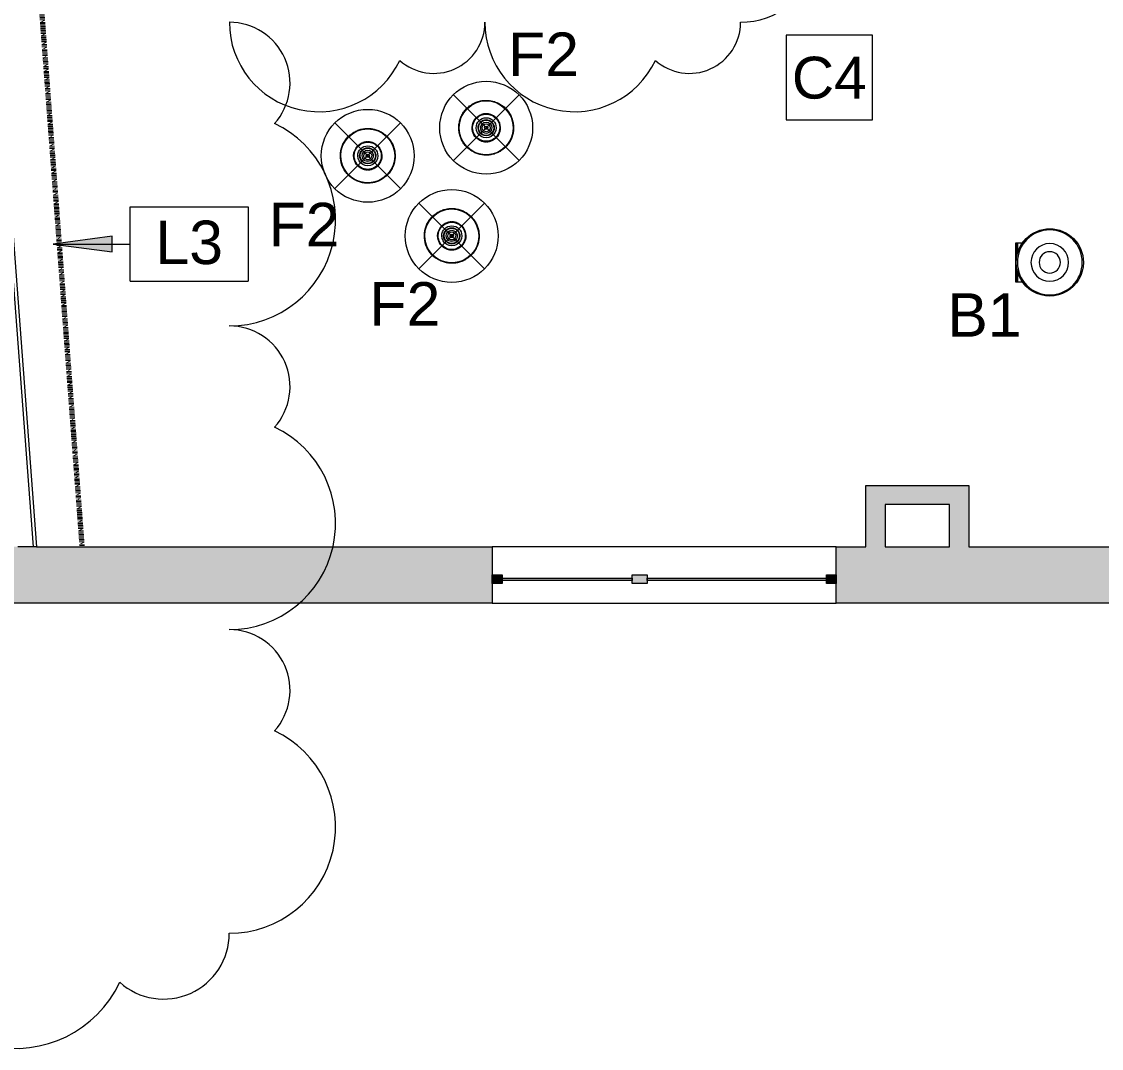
# Model space of a CAD drawing. Header units: inches. Extents: x 4387 to 7158, y 1246 to 2590.
# Drawn here: x 4923.7 to 5143.4, y 1250.3 to 1459.2 of the extents above; entities that cross this region are included whole.
import ezdxf

# ---------------------------------------------------------------- set-up
doc = ezdxf.new("R2010")
doc.units = ezdxf.units.IN
doc.header["$MEASUREMENT"] = 0
doc.linetypes.add('Dash 1_8_', pattern=[0.25, 0.125, -0.125])
for name, color, linetype, lineweight in [('A-ANNO-KEYN', 231, 'Continuous', 9), ('A-ANNO-NOTE', 131, 'Continuous', 9), ('A-CLNG-IDEN', 151, 'Continuous', 9), ('A-DETL', 90, 'Continuous', 9), ('A-GENM', 13, 'Continuous', 9), ('A-GLAZ-CURT', 52, 'Continuous', 13), ('A-GLAZ-CWMG', 51, 'Continuous', 13), ('A-WALL', 113, 'Continuous', 13), ('A-WALL-PATT', 111, 'Continuous', 13), ('E-LITE-EQPM', 33, 'Continuous', 9), ('E-LITE-EQPM-IDEN', 33, 'Continuous', 9), ('G-ANNO-REVC', 71, 'Continuous', 9), ('I-WALL', 2, 'Continuous', 13)]:
    doc.layers.add(name, color=color, linetype=linetype, lineweight=lineweight)
doc.styles.add('Arial', font='arial.ttf', dxfattribs={"height": 8.851796})
doc.styles.add('Swis721 Lt BT', font='swissl.ttf', dxfattribs={"height": 8.514638})

# ---------------------------------------------------------------- blocks, each defined once
blk = doc.blocks.new('Rectangular Mullion - 2_ x 1 3_4_-4406017-10TH FLOOR RCP')
at = {"layer": 'A-GLAZ-CWMG'}
blk.add_hatch(color=10, dxfattribs=at).paths.add_polyline_path([(0, -0.88), (0, 0.88), (-2, 0.88), (-2, -0.88)], flags=0)
at = {"layer": 'A-GLAZ-CWMG', "color": 8, "lineweight": 20}
for p, q in [((-2, 0.88), (0, 0.88)), ((-2, -0.88), (-2, 0.88)), ((0, 0.88), (0, -0.88)), ((0, -0.88), (-2, -0.88))]:
    blk.add_line(p, q, dxfattribs=at)
blk = doc.blocks.new('System Panel - Glazed-4406019-10TH FLOOR RCP')
at = {"layer": 'A-GLAZ-CURT'}
blk.add_hatch(color=10, dxfattribs=at).paths.add_polyline_path([(-11.08, 0.25), (-18.25, 0.25), (-18.25, -0.25), (18.25, -0.25), (18.25, 0.25), (-10.46, 0.25)], flags=0)
at = {"layer": 'A-GLAZ-CURT', "color": 8, "lineweight": 20}
for p, q in [((-18.25, -0.25), (-18.25, 0.25)), ((-18.25, 0.25), (18.25, 0.25)), ((18.25, 0.25), (18.25, -0.25)), ((18.25, -0.25), (-18.25, -0.25))]:
    blk.add_line(p, q, dxfattribs=at)
blk = doc.blocks.new('Rectangular Mullion - 2_ x 1 3_4_-4406021-10TH FLOOR RCP')
at = {"layer": 'A-GLAZ-CWMG'}
blk.add_hatch(color=10, dxfattribs=at).paths.add_polyline_path([(-2, -0.88), (-2, 0.88), (0, 0.88), (0, -0.88)], flags=0)
at = {"layer": 'A-GLAZ-CWMG', "color": 8, "lineweight": 20}
for p, q in [((0, 0.88), (-2, 0.88)), ((-2, 0.88), (-2, -0.88)), ((0, -0.88), (0, 0.88)), ((-2, -0.88), (0, -0.88))]:
    blk.add_line(p, q, dxfattribs=at)
blk = doc.blocks.new('System Panel - Glazed-4428461-10TH FLOOR RCP')
at = {"layer": 'A-GLAZ-CURT'}
blk.add_hatch(color=10, dxfattribs=at).paths.add_polyline_path([(-13.25, 0.25), (-13.25, -0.25), (13.25, -0.25), (13.25, 0.25)], flags=0)
at = {"layer": 'A-GLAZ-CURT', "color": 8, "lineweight": 20}
for p, q in [((-13.25, -0.25), (-13.25, 0.25)), ((-13.25, 0.25), (13.25, 0.25)), ((13.25, 0.25), (13.25, -0.25)), ((13.25, -0.25), (-13.25, -0.25))]:
    blk.add_line(p, q, dxfattribs=at)
blk = doc.blocks.new('Rectangular Mullion - 3_ x 1 3_4_-4406014-10TH FLOOR RCP')
at = {"layer": 'A-GLAZ-CWMG'}
blk.add_hatch(color=10, dxfattribs=at).paths.add_polyline_path([(-1.5, -0.88), (-1.5, 0.88), (1.5, 0.88), (1.5, -0.88)], flags=0)
at = {"layer": 'A-GLAZ-CWMG', "color": 8, "lineweight": 20}
for p, q in [((1.5, 0.88), (-1.5, 0.88)), ((-1.5, 0.88), (-1.5, -0.88)), ((1.5, -0.88), (1.5, 0.88)), ((-1.5, -0.88), (1.5, -0.88))]:
    blk.add_line(p, q, dxfattribs=at)
blk = doc.blocks.new('L-Surface Mounted Downlight - B - DOWNLIGHT_ SURFACE MOUNTED-5054385-10TH FLOOR RCP')
at = {"layer": 'A-GENM'}
for p, q in [((-6.96, 3.92), (-5.54, 3.92)), ((-6.96, -3.92), (-6.96, 3.92)), ((-6.7, 3.92), (-6.7, 1.07)), ((-6.54, 1.94), (-6.54, 3.92)), ((-6.7, -1.07), (-6.7, -3.92)), ((-6.54, -3.92), (-6.54, -1.94)), ((-5.54, -3.92), (-6.96, -3.92))]:
    blk.add_line(p, q, dxfattribs=at)
at = {"layer": 'E-LITE-EQPM'}
for radius in [6.6, 3.83, 2.17]:
    blk.add_circle((0, 0), radius, dxfattribs=at)
for start, end in [(360, 180), (180, 360)]:
    blk.add_arc((0, 0), 6.84, start, end, dxfattribs=at)
blk = doc.blocks.new('Doo-Wop - Doo-Wop-5486308-10TH FLOOR RCP')
at = {"layer": 'E-LITE-EQPM', "flags": 128}
for points in [[(5.57, 0), (5.57, 0.22), (5.55, 0.45), (5.53, 0.67), (5.5, 0.89), (5.46, 1.11), (5.41, 1.32), (5.35, 1.54), (5.29, 1.75), (5.21, 1.96), (5.13, 2.17), (5.04, 2.37), (4.94, 2.57), (4.83, 2.77), (4.72, 2.96), (4.6, 3.15), (4.47, 3.33), (4.33, 3.5), (4.19, 3.67), (4.04, 3.84), (3.88, 4), (3.72, 4.15), (3.55, 4.29), (3.37, 4.43), (3.19, 4.56), (3.01, 4.69), (2.82, 4.8), (2.63, 4.91), (2.43, 5.01), (2.22, 5.11), (2.02, 5.19), (1.81, 5.27), (1.6, 5.34), (1.38, 5.4), (1.17, 5.45), (0.95, 5.49), (0.73, 5.52), (0.51, 5.55), (0.28, 5.56), (0.06, 5.57), (-0.16, 5.57), (-0.39, 5.56), (-0.61, 5.54), (-0.83, 5.51), (-1.05, 5.47), (-1.27, 5.42), (-1.48, 5.37), (-1.7, 5.31), (-1.91, 5.23), (-2.11, 5.15), (-2.32, 5.07), (-2.52, 4.97), (-2.72, 4.86), (-2.91, 4.75), (-3.1, 4.63), (-3.28, 4.5), (-3.46, 4.37), (-3.63, 4.23), (-3.79, 4.08), (-3.95, 3.92), (-4.11, 3.76), (-4.25, 3.6), (-4.4, 3.42), (-4.53, 3.24), (-4.65, 3.06), (-4.77, 2.87), (-4.88, 2.68), (-4.99, 2.48), (-5.08, 2.28), (-5.17, 2.07), (-5.25, 1.87), (-5.32, 1.65), (-5.38, 1.44), (-5.43, 1.22), (-5.48, 1.01), (-5.51, 0.79), (-5.54, 0.56), (-5.56, 0.34), (-5.57, 0.12), (-5.57, 0)], [(5.53, 0), (5.53, 0.22), (5.51, 0.44), (5.49, 0.66), (5.46, 0.88), (5.42, 1.1), (5.37, 1.31), (5.32, 1.53), (5.25, 1.74), (5.18, 1.95), (5.09, 2.15), (5, 2.36), (4.91, 2.55), (4.8, 2.75), (4.69, 2.94), (4.57, 3.12), (4.44, 3.3), (4.3, 3.48), (4.16, 3.65), (4.01, 3.81), (3.85, 3.97), (3.69, 4.12), (3.52, 4.26), (3.35, 4.4), (3.17, 4.53), (2.99, 4.65), (2.8, 4.77), (2.61, 4.88), (2.41, 4.98), (2.21, 5.07), (2, 5.16), (1.8, 5.23), (1.59, 5.3), (1.37, 5.36), (1.16, 5.41), (0.94, 5.45), (0.72, 5.48), (0.5, 5.51), (0.28, 5.52), (0.06, 5.53), (-0.16, 5.53), (-0.38, 5.52), (-0.6, 5.5), (-0.82, 5.47), (-1.04, 5.43), (-1.26, 5.39), (-1.47, 5.33), (-1.68, 5.27), (-1.89, 5.2), (-2.1, 5.12), (-2.3, 5.03), (-2.5, 4.93), (-2.7, 4.83), (-2.89, 4.72), (-3.07, 4.6), (-3.26, 4.47), (-3.43, 4.34), (-3.6, 4.2), (-3.77, 4.05), (-3.93, 3.9), (-4.08, 3.74), (-4.22, 3.57), (-4.36, 3.4), (-4.5, 3.22), (-4.62, 3.04), (-4.74, 2.85), (-4.85, 2.66), (-4.95, 2.46), (-5.05, 2.26), (-5.13, 2.06), (-5.21, 1.85), (-5.28, 1.64), (-5.34, 1.43), (-5.4, 1.22), (-5.44, 1), (-5.48, 0.78), (-5.5, 0.56), (-5.52, 0.34), (-5.53, 0.12), (-5.53, 0)], [(-1.97, 2.07), (-1.9, 2.13), (-1.82, 2.2), (-1.73, 2.27), (-1.64, 2.34), (-1.54, 2.4), (-1.44, 2.46), (-1.35, 2.52), (-1.24, 2.57), (-1.15, 2.61)], [(-1.03, 2.66), (-0.93, 2.7), (-0.82, 2.73), (-0.71, 2.76), (-0.6, 2.79), (-0.49, 2.81), (-0.37, 2.83), (-0.26, 2.84), (-0.14, 2.85), (-0.07, 2.85)], [(0.08, 2.85), (0.2, 2.85), (0.31, 2.84), (0.42, 2.82), (0.54, 2.8), (0.65, 2.78), (0.76, 2.75), (0.87, 2.72), (0.98, 2.68), (1.03, 2.66)], [(1.19, 2.6), (1.29, 2.55), (1.39, 2.49), (1.49, 2.43), (1.59, 2.37), (1.68, 2.31), (1.77, 2.24), (1.86, 2.17), (1.94, 2.09)], [(-2.85, 0.07), (-2.85, 0.11), (-2.84, 0.23), (-2.83, 0.34), (-2.82, 0.45), (-2.8, 0.57), (-2.77, 0.68), (-2.74, 0.79), (-2.71, 0.9), (-2.67, 1.01)], [(-2.61, 1.16), (-2.58, 1.22), (-2.53, 1.32), (-2.48, 1.42), (-2.42, 1.52), (-2.36, 1.61), (-2.29, 1.7), (-2.22, 1.79), (-2.15, 1.88), (-2.07, 1.97)], [(2.1, 1.93), (2.18, 1.84), (2.25, 1.75), (2.32, 1.66), (2.38, 1.57), (2.45, 1.47), (2.5, 1.37), (2.56, 1.27), (2.6, 1.17)], [(2.66, 1.03), (2.69, 0.96), (2.73, 0.85), (2.76, 0.74), (2.78, 0.63), (2.81, 0.52), (2.83, 0.4), (2.84, 0.29), (2.85, 0.18), (2.85, 0.07)], [(-5.57, 0), (-5.57, -0.22), (-5.55, -0.45), (-5.53, -0.67), (-5.5, -0.89), (-5.46, -1.11), (-5.41, -1.32), (-5.35, -1.54), (-5.29, -1.75), (-5.21, -1.96), (-5.13, -2.17), (-5.04, -2.37), (-4.94, -2.57), (-4.83, -2.77), (-4.72, -2.96), (-4.6, -3.15), (-4.47, -3.33), (-4.33, -3.5), (-4.19, -3.67), (-4.04, -3.84), (-3.88, -4), (-3.72, -4.15), (-3.55, -4.29), (-3.37, -4.43), (-3.19, -4.56), (-3.01, -4.69), (-2.82, -4.8), (-2.63, -4.91), (-2.43, -5.01), (-2.22, -5.11), (-2.02, -5.19), (-1.81, -5.27), (-1.6, -5.34), (-1.38, -5.4), (-1.17, -5.45), (-0.95, -5.49), (-0.73, -5.52), (-0.51, -5.55), (-0.28, -5.56), (-0.06, -5.57), (0.16, -5.57), (0.39, -5.56), (0.61, -5.54), (0.83, -5.51), (1.05, -5.47), (1.27, -5.42), (1.48, -5.37), (1.7, -5.31), (1.91, -5.23), (2.11, -5.15), (2.32, -5.07), (2.52, -4.97), (2.72, -4.86), (2.91, -4.75), (3.1, -4.63), (3.28, -4.5), (3.46, -4.37), (3.63, -4.23), (3.79, -4.08), (3.95, -3.92), (4.11, -3.76), (4.25, -3.6), (4.4, -3.42), (4.53, -3.24), (4.65, -3.06), (4.77, -2.87), (4.88, -2.68), (4.99, -2.48), (5.08, -2.28), (5.17, -2.07), (5.25, -1.87), (5.32, -1.65), (5.38, -1.44), (5.43, -1.22), (5.48, -1.01), (5.51, -0.79), (5.54, -0.56), (5.56, -0.34), (5.57, -0.12), (5.57, 0)], [(-5.53, 0), (-5.53, -0.22), (-5.51, -0.44), (-5.49, -0.66), (-5.46, -0.88), (-5.42, -1.1), (-5.37, -1.31), (-5.32, -1.53), (-5.25, -1.74), (-5.18, -1.95), (-5.09, -2.15), (-5, -2.36), (-4.91, -2.55), (-4.8, -2.75), (-4.69, -2.94), (-4.57, -3.12), (-4.44, -3.3), (-4.3, -3.48), (-4.16, -3.65), (-4.01, -3.81), (-3.85, -3.97), (-3.69, -4.12), (-3.52, -4.26), (-3.35, -4.4), (-3.17, -4.53), (-2.99, -4.65), (-2.8, -4.77), (-2.61, -4.88), (-2.41, -4.98), (-2.21, -5.07), (-2, -5.16), (-1.8, -5.23), (-1.59, -5.3), (-1.37, -5.36), (-1.16, -5.41), (-0.94, -5.45), (-0.72, -5.48), (-0.5, -5.51), (-0.28, -5.52), (-0.06, -5.53), (0.16, -5.53), (0.38, -5.52), (0.6, -5.5), (0.82, -5.47), (1.04, -5.43), (1.26, -5.39), (1.47, -5.33), (1.68, -5.27), (1.89, -5.2), (2.1, -5.12), (2.3, -5.03), (2.5, -4.93), (2.7, -4.83), (2.89, -4.72), (3.07, -4.6), (3.26, -4.47), (3.43, -4.34), (3.6, -4.2), (3.77, -4.05), (3.93, -3.9), (4.08, -3.74), (4.22, -3.57), (4.36, -3.4), (4.5, -3.22), (4.62, -3.04), (4.74, -2.85), (4.85, -2.66), (4.95, -2.46), (5.05, -2.26), (5.13, -2.06), (5.21, -1.85), (5.28, -1.64), (5.34, -1.43), (5.4, -1.22), (5.44, -1), (5.48, -0.78), (5.5, -0.56), (5.52, -0.34), (5.53, -0.12), (5.53, 0)], [(-2.66, -1.03), (-2.69, -0.96), (-2.73, -0.85), (-2.76, -0.74), (-2.78, -0.63), (-2.81, -0.52), (-2.83, -0.4), (-2.84, -0.29), (-2.85, -0.18), (-2.85, -0.07)], [(-2.1, -1.93), (-2.18, -1.84), (-2.25, -1.75), (-2.32, -1.66), (-2.38, -1.57), (-2.45, -1.47), (-2.5, -1.37), (-2.56, -1.27), (-2.6, -1.17)], [(-1.19, -2.6), (-1.29, -2.55), (-1.39, -2.49), (-1.49, -2.43), (-1.59, -2.37), (-1.68, -2.31), (-1.77, -2.24), (-1.86, -2.17), (-1.94, -2.09)], [(1.93, -2.1), (1.9, -2.13), (1.82, -2.2), (1.73, -2.27), (1.64, -2.34), (1.54, -2.4), (1.44, -2.46), (1.35, -2.52), (1.24, -2.57), (1.15, -2.61)], [(2.61, -1.16), (2.58, -1.22), (2.53, -1.32), (2.48, -1.42), (2.42, -1.52), (2.36, -1.61), (2.29, -1.7), (2.22, -1.79), (2.15, -1.88), (2.07, -1.97)], [(2.85, -0.07), (2.85, -0.11), (2.84, -0.23), (2.83, -0.34), (2.82, -0.45), (2.8, -0.57), (2.77, -0.68), (2.74, -0.79), (2.71, -0.9), (2.67, -1.01)], [(-0.08, -2.85), (-0.2, -2.85), (-0.31, -2.84), (-0.42, -2.82), (-0.54, -2.8), (-0.65, -2.78), (-0.76, -2.75), (-0.87, -2.72), (-0.98, -2.68), (-1.03, -2.66)], [(1.03, -2.66), (0.93, -2.7), (0.82, -2.73), (0.71, -2.76), (0.6, -2.79), (0.49, -2.81), (0.37, -2.83), (0.26, -2.84), (0.14, -2.85), (0.07, -2.85)]]:
    blk.add_lwpolyline(points, dxfattribs=at)
at = {"layer": 'E-LITE-EQPM'}
for radius, start, end in [(5.49, 360, 180), (5.57, 113.2001, 115.2033), (5.57, 97.5523, 98.9363), (5.57, 81.0637, 82.4477), (5.57, 64.8318, 65.4545), (5.57, 145.8997, 149.2609), (5.57, 129.6066, 130.9091), (2.87, 360, 180), (2.76, 360, 180), (2.89, 108.854, 111.0928), (2.89, 108.854, 111.0928), (2.89, 86.5132, 88.7416), (2.89, 86.5132, 88.7416), (2.89, 65.0398, 66.1762), (2.89, 65.0398, 66.1762), (5.57, 46.9024, 50.2346), (5.57, 178.7499, 180), (5.57, 162.5203, 164.9262), (5.57, 160.6651, 161.7729), (2.04, 360, 180), (1.65, 360, 180), (1.55, 360, 180), (1.14, 360, 180), (0.81, 360, 180), (0.344, 360, 180), (5.57, 14.7986, 17.661), (5.57, 360, 1.1296), (5.57, 180, 181.1296), (5.49, 180, 360), (5.57, 194.7986, 197.661), (2.87, 180, 360), (2.76, 180, 360), (2.04, 180, 360), (1.65, 180, 360), (1.55, 180, 360), (1.14, 180, 360), (0.81, 180, 360), (0.344, 180, 360), (2.89, 338.2889, 339.2005), (2.89, 338.2889, 339.2005), (5.57, 340.6651, 341.7729), (5.57, 342.5203, 344.9262), (5.57, 358.7499, 360), (5.57, 226.9024, 230.2346), (2.89, 245.6029, 246.7829), (2.89, 245.6029, 246.7829), (2.89, 266.5132, 269.3786), (2.89, 266.5132, 269.3786), (2.89, 289.0565, 291.684), (2.89, 289.0565, 291.684), (5.57, 309.6066, 310.9091), (5.57, 325.8997, 329.2609), (5.57, 261.2261, 262.3163), (5.57, 277.5523, 278.9363), (5.57, 293.2001, 295.2033)]:
    blk.add_arc((0, 0), radius, start, end, dxfattribs=at)
blk = doc.blocks.new('Doo-Wop - Doo-Wop-V161-10TH FLOOR RCP')
at = {"layer": 'E-LITE-EQPM', "flags": 128}
for points in [[(5.57, 0), (5.57, 0.22), (5.55, 0.45), (5.53, 0.67), (5.5, 0.89), (5.46, 1.11), (5.41, 1.32), (5.35, 1.54), (5.29, 1.75), (5.21, 1.96), (5.13, 2.17), (5.04, 2.37), (4.94, 2.57), (4.83, 2.77), (4.72, 2.96), (4.6, 3.15), (4.47, 3.33), (4.33, 3.5), (4.19, 3.67), (4.04, 3.84), (3.88, 4), (3.72, 4.15), (3.55, 4.29), (3.37, 4.43), (3.19, 4.56), (3.01, 4.69), (2.82, 4.8), (2.63, 4.91), (2.43, 5.01), (2.22, 5.11), (2.02, 5.19), (1.81, 5.27), (1.6, 5.34), (1.38, 5.4), (1.17, 5.45), (0.95, 5.49), (0.73, 5.52), (0.51, 5.55), (0.28, 5.56), (0.06, 5.57), (-0.16, 5.57), (-0.39, 5.56), (-0.61, 5.54), (-0.83, 5.51), (-1.05, 5.47), (-1.27, 5.42), (-1.48, 5.37), (-1.7, 5.31), (-1.91, 5.23), (-2.11, 5.15), (-2.32, 5.07), (-2.52, 4.97), (-2.72, 4.86), (-2.91, 4.75), (-3.1, 4.63), (-3.28, 4.5), (-3.46, 4.37), (-3.63, 4.23), (-3.79, 4.08), (-3.95, 3.92), (-4.11, 3.76), (-4.25, 3.6), (-4.4, 3.42), (-4.53, 3.24), (-4.65, 3.06), (-4.77, 2.87), (-4.88, 2.68), (-4.99, 2.48), (-5.08, 2.28), (-5.17, 2.07), (-5.25, 1.87), (-5.32, 1.65), (-5.38, 1.44), (-5.43, 1.22), (-5.48, 1.01), (-5.51, 0.79), (-5.54, 0.56), (-5.56, 0.34), (-5.57, 0.12), (-5.57, 0)], [(5.53, 0), (5.53, 0.22), (5.51, 0.44), (5.49, 0.66), (5.46, 0.88), (5.42, 1.1), (5.37, 1.31), (5.32, 1.53), (5.25, 1.74), (5.18, 1.95), (5.09, 2.15), (5, 2.36), (4.91, 2.55), (4.8, 2.75), (4.69, 2.94), (4.57, 3.12), (4.44, 3.3), (4.3, 3.48), (4.16, 3.65), (4.01, 3.81), (3.85, 3.97), (3.69, 4.12), (3.52, 4.26), (3.35, 4.4), (3.17, 4.53), (2.99, 4.65), (2.8, 4.77), (2.61, 4.88), (2.41, 4.98), (2.21, 5.07), (2, 5.16), (1.8, 5.23), (1.59, 5.3), (1.37, 5.36), (1.16, 5.41), (0.94, 5.45), (0.72, 5.48), (0.5, 5.51), (0.28, 5.52), (0.06, 5.53), (-0.16, 5.53), (-0.38, 5.52), (-0.6, 5.5), (-0.82, 5.47), (-1.04, 5.43), (-1.26, 5.39), (-1.47, 5.33), (-1.68, 5.27), (-1.89, 5.2), (-2.1, 5.12), (-2.3, 5.03), (-2.5, 4.93), (-2.7, 4.83), (-2.89, 4.72), (-3.07, 4.6), (-3.26, 4.47), (-3.43, 4.34), (-3.6, 4.2), (-3.77, 4.05), (-3.93, 3.9), (-4.08, 3.74), (-4.22, 3.57), (-4.36, 3.4), (-4.5, 3.22), (-4.62, 3.04), (-4.74, 2.85), (-4.85, 2.66), (-4.95, 2.46), (-5.05, 2.26), (-5.13, 2.06), (-5.21, 1.85), (-5.28, 1.64), (-5.34, 1.43), (-5.4, 1.22), (-5.44, 1), (-5.48, 0.78), (-5.5, 0.56), (-5.52, 0.34), (-5.53, 0.12), (-5.53, 0)], [(-1.97, 2.07), (-1.9, 2.13), (-1.82, 2.2), (-1.73, 2.27), (-1.64, 2.34), (-1.54, 2.4), (-1.44, 2.46), (-1.35, 2.52), (-1.24, 2.57), (-1.15, 2.61)], [(-1.03, 2.66), (-0.93, 2.7), (-0.82, 2.73), (-0.71, 2.76), (-0.6, 2.79), (-0.49, 2.81), (-0.37, 2.83), (-0.26, 2.84), (-0.14, 2.85), (-0.07, 2.85)], [(0.08, 2.85), (0.2, 2.85), (0.31, 2.84), (0.42, 2.82), (0.54, 2.8), (0.65, 2.78), (0.76, 2.75), (0.87, 2.72), (0.98, 2.68), (1.02, 2.66)], [(1.19, 2.6), (1.29, 2.55), (1.39, 2.49), (1.49, 2.43), (1.59, 2.37), (1.68, 2.31), (1.77, 2.24), (1.86, 2.17), (1.94, 2.09)], [(-2.85, 0.07), (-2.85, 0.11), (-2.84, 0.23), (-2.83, 0.34), (-2.82, 0.45), (-2.8, 0.57), (-2.77, 0.68), (-2.74, 0.79), (-2.71, 0.9), (-2.67, 1.01)], [(-2.61, 1.16), (-2.58, 1.22), (-2.53, 1.32), (-2.48, 1.42), (-2.42, 1.52), (-2.36, 1.61), (-2.29, 1.7), (-2.22, 1.79), (-2.15, 1.88), (-2.07, 1.97)], [(2.1, 1.93), (2.18, 1.84), (2.25, 1.75), (2.32, 1.66), (2.38, 1.57), (2.45, 1.47), (2.5, 1.37), (2.56, 1.27), (2.6, 1.17)], [(2.66, 1.03), (2.69, 0.96), (2.73, 0.85), (2.76, 0.74), (2.78, 0.63), (2.81, 0.52), (2.83, 0.4), (2.84, 0.29), (2.85, 0.18), (2.85, 0.07)], [(-5.57, 0), (-5.57, -0.22), (-5.55, -0.45), (-5.53, -0.67), (-5.5, -0.89), (-5.46, -1.11), (-5.41, -1.32), (-5.35, -1.54), (-5.29, -1.75), (-5.21, -1.96), (-5.13, -2.17), (-5.04, -2.37), (-4.94, -2.57), (-4.83, -2.77), (-4.72, -2.96), (-4.6, -3.15), (-4.47, -3.33), (-4.33, -3.5), (-4.19, -3.67), (-4.04, -3.84), (-3.88, -4), (-3.72, -4.15), (-3.55, -4.29), (-3.37, -4.43), (-3.19, -4.56), (-3.01, -4.69), (-2.82, -4.8), (-2.63, -4.91), (-2.43, -5.01), (-2.22, -5.11), (-2.02, -5.19), (-1.81, -5.27), (-1.6, -5.34), (-1.38, -5.4), (-1.17, -5.45), (-0.95, -5.49), (-0.73, -5.52), (-0.51, -5.55), (-0.28, -5.56), (-0.06, -5.57), (0.16, -5.57), (0.39, -5.56), (0.61, -5.54), (0.83, -5.51), (1.05, -5.47), (1.27, -5.42), (1.48, -5.37), (1.7, -5.31), (1.91, -5.23), (2.11, -5.15), (2.32, -5.07), (2.52, -4.97), (2.72, -4.86), (2.91, -4.75), (3.1, -4.63), (3.28, -4.5), (3.46, -4.37), (3.63, -4.23), (3.79, -4.08), (3.95, -3.92), (4.11, -3.76), (4.25, -3.6), (4.4, -3.42), (4.53, -3.24), (4.65, -3.06), (4.77, -2.87), (4.88, -2.68), (4.99, -2.48), (5.08, -2.28), (5.17, -2.07), (5.25, -1.87), (5.32, -1.65), (5.38, -1.44), (5.43, -1.22), (5.48, -1.01), (5.51, -0.79), (5.54, -0.56), (5.56, -0.34), (5.57, -0.12), (5.57, 0)], [(-5.53, 0), (-5.53, -0.22), (-5.51, -0.44), (-5.49, -0.66), (-5.46, -0.88), (-5.42, -1.1), (-5.37, -1.31), (-5.32, -1.53), (-5.25, -1.74), (-5.18, -1.95), (-5.09, -2.15), (-5, -2.36), (-4.91, -2.55), (-4.8, -2.75), (-4.69, -2.94), (-4.57, -3.12), (-4.44, -3.3), (-4.3, -3.48), (-4.16, -3.65), (-4.01, -3.81), (-3.85, -3.97), (-3.69, -4.12), (-3.52, -4.26), (-3.35, -4.4), (-3.17, -4.53), (-2.99, -4.65), (-2.8, -4.77), (-2.61, -4.88), (-2.41, -4.98), (-2.21, -5.07), (-2, -5.16), (-1.8, -5.23), (-1.59, -5.3), (-1.37, -5.36), (-1.16, -5.41), (-0.94, -5.45), (-0.72, -5.48), (-0.5, -5.51), (-0.28, -5.52), (-0.06, -5.53), (0.16, -5.53), (0.38, -5.52), (0.6, -5.5), (0.82, -5.47), (1.04, -5.43), (1.26, -5.39), (1.47, -5.33), (1.68, -5.27), (1.89, -5.2), (2.1, -5.12), (2.3, -5.03), (2.5, -4.93), (2.7, -4.83), (2.89, -4.72), (3.07, -4.6), (3.26, -4.47), (3.43, -4.34), (3.6, -4.2), (3.77, -4.05), (3.93, -3.9), (4.08, -3.74), (4.22, -3.57), (4.36, -3.4), (4.5, -3.22), (4.62, -3.04), (4.74, -2.85), (4.85, -2.66), (4.95, -2.46), (5.05, -2.26), (5.13, -2.06), (5.21, -1.85), (5.28, -1.64), (5.34, -1.43), (5.4, -1.22), (5.44, -1), (5.48, -0.78), (5.5, -0.56), (5.52, -0.34), (5.53, -0.12), (5.53, 0)], [(-2.66, -1.03), (-2.69, -0.96), (-2.73, -0.85), (-2.76, -0.74), (-2.78, -0.63), (-2.81, -0.52), (-2.83, -0.4), (-2.84, -0.29), (-2.85, -0.18), (-2.85, -0.07)], [(-2.1, -1.93), (-2.18, -1.84), (-2.25, -1.75), (-2.32, -1.66), (-2.38, -1.57), (-2.45, -1.47), (-2.5, -1.37), (-2.56, -1.27), (-2.6, -1.17)], [(-1.19, -2.6), (-1.29, -2.55), (-1.39, -2.49), (-1.49, -2.43), (-1.59, -2.37), (-1.68, -2.31), (-1.77, -2.24), (-1.86, -2.17), (-1.94, -2.09)], [(1.97, -2.07), (1.9, -2.13), (1.82, -2.2), (1.73, -2.27), (1.64, -2.34), (1.54, -2.4), (1.44, -2.46), (1.35, -2.52), (1.24, -2.57), (1.15, -2.61)], [(2.61, -1.16), (2.58, -1.22), (2.53, -1.32), (2.48, -1.42), (2.42, -1.52), (2.36, -1.61), (2.29, -1.7), (2.22, -1.79), (2.15, -1.88), (2.07, -1.97)], [(2.85, -0.07), (2.85, -0.11), (2.84, -0.23), (2.83, -0.34), (2.82, -0.45), (2.8, -0.57), (2.77, -0.68), (2.74, -0.79), (2.71, -0.9), (2.67, -1.01)], [(-0.08, -2.85), (-0.2, -2.85), (-0.31, -2.84), (-0.42, -2.82), (-0.54, -2.8), (-0.65, -2.78), (-0.76, -2.75), (-0.87, -2.72), (-0.98, -2.68), (-1.03, -2.66)], [(1.02, -2.66), (0.93, -2.7), (0.82, -2.73), (0.71, -2.76), (0.6, -2.79), (0.49, -2.81), (0.37, -2.83), (0.26, -2.84), (0.14, -2.85), (0.07, -2.85)]]:
    blk.add_lwpolyline(points, dxfattribs=at)
at = {"layer": 'E-LITE-EQPM'}
for radius, start, end in [(5.49, 360, 180), (5.57, 113.2001, 115.2033), (5.57, 97.5523, 98.9363), (5.57, 81.0637, 82.4477), (5.57, 64.8318, 65.4545), (5.57, 145.8997, 149.2609), (5.57, 129.6066, 130.9091), (2.87, 360, 180), (2.76, 360, 180), (2.89, 108.854, 111.0928), (2.89, 108.854, 111.0928), (2.89, 86.5132, 88.7416), (2.89, 86.5132, 88.7416), (2.89, 65.0398, 66.1762), (2.89, 65.0398, 66.1762), (5.57, 46.9024, 50.2346), (5.57, 178.7499, 180), (5.57, 162.5203, 164.9262), (5.57, 160.6651, 161.7729), (2.04, 360, 180), (1.65, 360, 180), (1.55, 360, 180), (1.14, 360, 180), (0.81, 360, 180), (0.344, 360, 180), (5.57, 14.7986, 17.661), (5.57, 360, 1.1296), (5.57, 180, 181.1296), (5.49, 180, 360), (5.57, 194.7986, 197.661), (2.87, 180, 360), (2.76, 180, 360), (2.04, 180, 360), (1.65, 180, 360), (1.55, 180, 360), (1.14, 180, 360), (0.81, 180, 360), (0.344, 180, 360), (2.89, 338.2889, 339.2005), (2.89, 338.2889, 339.2005), (5.57, 340.6651, 341.7729), (5.57, 342.5203, 344.9262), (5.57, 358.7499, 360), (5.57, 226.9024, 230.2346), (2.89, 245.6029, 246.7829), (2.89, 245.6029, 246.7829), (2.89, 266.5132, 269.3786), (2.89, 266.5132, 269.3786), (2.89, 289.0565, 290.8262), (2.89, 289.0565, 290.8262), (5.57, 309.6066, 310.9091), (5.57, 325.8997, 329.2609), (5.57, 244.8318, 245.4545), (5.57, 261.2261, 262.3163), (5.57, 277.5523, 278.9363), (5.57, 293.2001, 295.2033)]:
    blk.add_arc((0, 0), radius, start, end, dxfattribs=at)
blk = doc.blocks.new('Doo-Wop - Doo-Wop-V162-10TH FLOOR RCP')
at = {"layer": 'E-LITE-EQPM', "flags": 128}
for points in [[(5.57, 0), (5.57, 0.22), (5.55, 0.45), (5.53, 0.67), (5.5, 0.89), (5.46, 1.11), (5.41, 1.32), (5.35, 1.54), (5.29, 1.75), (5.21, 1.96), (5.13, 2.17), (5.04, 2.37), (4.94, 2.57), (4.83, 2.77), (4.72, 2.96), (4.6, 3.15), (4.47, 3.33), (4.33, 3.5), (4.19, 3.67), (4.04, 3.84), (3.88, 4), (3.72, 4.15), (3.55, 4.29), (3.37, 4.43), (3.19, 4.56), (3.01, 4.69), (2.82, 4.8), (2.63, 4.91), (2.43, 5.01), (2.22, 5.11), (2.02, 5.19), (1.81, 5.27), (1.6, 5.34), (1.38, 5.4), (1.17, 5.45), (0.95, 5.49), (0.73, 5.52), (0.51, 5.55), (0.28, 5.56), (0.06, 5.57), (-0.16, 5.57), (-0.39, 5.56), (-0.61, 5.54), (-0.83, 5.51), (-1.05, 5.47), (-1.27, 5.42), (-1.48, 5.37), (-1.7, 5.31), (-1.91, 5.23), (-2.11, 5.15), (-2.32, 5.07), (-2.52, 4.97), (-2.72, 4.86), (-2.91, 4.75), (-3.1, 4.63), (-3.28, 4.5), (-3.46, 4.37), (-3.63, 4.23), (-3.79, 4.08), (-3.95, 3.92), (-4.11, 3.76), (-4.25, 3.6), (-4.4, 3.42), (-4.53, 3.24), (-4.65, 3.06), (-4.77, 2.87), (-4.88, 2.68), (-4.99, 2.48), (-5.08, 2.28), (-5.17, 2.07), (-5.25, 1.87), (-5.32, 1.65), (-5.38, 1.44), (-5.43, 1.22), (-5.48, 1.01), (-5.51, 0.79), (-5.54, 0.56), (-5.56, 0.34), (-5.57, 0.12), (-5.57, 0)], [(5.53, 0), (5.53, 0.22), (5.51, 0.44), (5.49, 0.66), (5.46, 0.88), (5.42, 1.1), (5.37, 1.31), (5.32, 1.53), (5.25, 1.74), (5.18, 1.95), (5.09, 2.15), (5, 2.36), (4.91, 2.55), (4.8, 2.75), (4.69, 2.94), (4.57, 3.12), (4.44, 3.3), (4.3, 3.48), (4.16, 3.65), (4.01, 3.81), (3.85, 3.97), (3.69, 4.12), (3.52, 4.26), (3.35, 4.4), (3.17, 4.53), (2.99, 4.65), (2.8, 4.77), (2.61, 4.88), (2.41, 4.98), (2.21, 5.07), (2, 5.16), (1.8, 5.23), (1.59, 5.3), (1.37, 5.36), (1.16, 5.41), (0.94, 5.45), (0.72, 5.48), (0.5, 5.51), (0.28, 5.52), (0.06, 5.53), (-0.16, 5.53), (-0.38, 5.52), (-0.6, 5.5), (-0.82, 5.47), (-1.04, 5.43), (-1.26, 5.39), (-1.47, 5.33), (-1.68, 5.27), (-1.89, 5.2), (-2.1, 5.12), (-2.3, 5.03), (-2.5, 4.93), (-2.7, 4.83), (-2.89, 4.72), (-3.07, 4.6), (-3.26, 4.47), (-3.43, 4.34), (-3.6, 4.2), (-3.77, 4.05), (-3.93, 3.9), (-4.08, 3.74), (-4.22, 3.57), (-4.36, 3.4), (-4.5, 3.22), (-4.62, 3.04), (-4.74, 2.85), (-4.85, 2.66), (-4.95, 2.46), (-5.05, 2.26), (-5.13, 2.06), (-5.21, 1.85), (-5.28, 1.64), (-5.34, 1.43), (-5.4, 1.22), (-5.44, 1), (-5.48, 0.78), (-5.5, 0.56), (-5.52, 0.34), (-5.53, 0.12), (-5.53, 0)], [(-1.97, 2.07), (-1.9, 2.13), (-1.82, 2.2), (-1.73, 2.27), (-1.64, 2.34), (-1.54, 2.4), (-1.44, 2.46), (-1.35, 2.52), (-1.24, 2.57), (-1.15, 2.61)], [(-1.03, 2.66), (-0.93, 2.7), (-0.82, 2.73), (-0.71, 2.76), (-0.6, 2.79), (-0.49, 2.81), (-0.37, 2.83), (-0.26, 2.84), (-0.14, 2.85), (-0.07, 2.85)], [(0.08, 2.85), (0.2, 2.85), (0.31, 2.84), (0.42, 2.82), (0.54, 2.8), (0.65, 2.78), (0.76, 2.75), (0.87, 2.72), (0.98, 2.68), (1.03, 2.66)], [(1.19, 2.6), (1.29, 2.55), (1.39, 2.49), (1.49, 2.43), (1.59, 2.37), (1.68, 2.31), (1.77, 2.24), (1.86, 2.17), (1.94, 2.09)], [(-2.85, 0.07), (-2.85, 0.11), (-2.84, 0.23), (-2.83, 0.34), (-2.82, 0.45), (-2.8, 0.57), (-2.77, 0.68), (-2.74, 0.79), (-2.71, 0.9), (-2.67, 1.01)], [(-2.61, 1.16), (-2.58, 1.22), (-2.53, 1.32), (-2.48, 1.42), (-2.42, 1.52), (-2.36, 1.61), (-2.29, 1.7), (-2.22, 1.79), (-2.15, 1.88), (-2.07, 1.97)], [(2.1, 1.93), (2.18, 1.84), (2.25, 1.75), (2.32, 1.66), (2.38, 1.57), (2.45, 1.47), (2.5, 1.37), (2.56, 1.27), (2.6, 1.17)], [(2.66, 1.03), (2.69, 0.96), (2.73, 0.85), (2.76, 0.74), (2.78, 0.63), (2.81, 0.52), (2.83, 0.4), (2.84, 0.29), (2.85, 0.18), (2.85, 0.07)], [(-5.57, 0), (-5.57, -0.22), (-5.55, -0.45), (-5.53, -0.67), (-5.5, -0.89), (-5.46, -1.11), (-5.41, -1.32), (-5.35, -1.54), (-5.29, -1.75), (-5.21, -1.96), (-5.13, -2.17), (-5.04, -2.37), (-4.94, -2.57), (-4.83, -2.77), (-4.72, -2.96), (-4.6, -3.15), (-4.47, -3.33), (-4.33, -3.5), (-4.19, -3.67), (-4.04, -3.84), (-3.88, -4), (-3.72, -4.15), (-3.55, -4.29), (-3.37, -4.43), (-3.19, -4.56), (-3.01, -4.69), (-2.82, -4.8), (-2.63, -4.91), (-2.43, -5.01), (-2.22, -5.11), (-2.02, -5.19), (-1.81, -5.27), (-1.6, -5.34), (-1.38, -5.4), (-1.17, -5.45), (-0.95, -5.49), (-0.73, -5.52), (-0.51, -5.55), (-0.28, -5.56), (-0.06, -5.57), (0.16, -5.57), (0.39, -5.56), (0.61, -5.54), (0.83, -5.51), (1.05, -5.47), (1.27, -5.42), (1.48, -5.37), (1.7, -5.31), (1.91, -5.23), (2.11, -5.15), (2.32, -5.07), (2.52, -4.97), (2.72, -4.86), (2.91, -4.75), (3.1, -4.63), (3.28, -4.5), (3.46, -4.37), (3.63, -4.23), (3.79, -4.08), (3.95, -3.92), (4.11, -3.76), (4.25, -3.6), (4.4, -3.42), (4.53, -3.24), (4.65, -3.06), (4.77, -2.87), (4.88, -2.68), (4.99, -2.48), (5.08, -2.28), (5.17, -2.07), (5.25, -1.87), (5.32, -1.65), (5.38, -1.44), (5.43, -1.22), (5.48, -1.01), (5.51, -0.79), (5.54, -0.56), (5.56, -0.34), (5.57, -0.12), (5.57, 0)], [(-5.53, 0), (-5.53, -0.22), (-5.51, -0.44), (-5.49, -0.66), (-5.46, -0.88), (-5.42, -1.1), (-5.37, -1.31), (-5.32, -1.53), (-5.25, -1.74), (-5.18, -1.95), (-5.09, -2.15), (-5, -2.36), (-4.91, -2.55), (-4.8, -2.75), (-4.69, -2.94), (-4.57, -3.12), (-4.44, -3.3), (-4.3, -3.48), (-4.16, -3.65), (-4.01, -3.81), (-3.85, -3.97), (-3.69, -4.12), (-3.52, -4.26), (-3.35, -4.4), (-3.17, -4.53), (-2.99, -4.65), (-2.8, -4.77), (-2.61, -4.88), (-2.41, -4.98), (-2.21, -5.07), (-2, -5.16), (-1.8, -5.23), (-1.59, -5.3), (-1.37, -5.36), (-1.16, -5.41), (-0.94, -5.45), (-0.72, -5.48), (-0.5, -5.51), (-0.28, -5.52), (-0.06, -5.53), (0.16, -5.53), (0.38, -5.52), (0.6, -5.5), (0.82, -5.47), (1.04, -5.43), (1.26, -5.39), (1.47, -5.33), (1.68, -5.27), (1.89, -5.2), (2.1, -5.12), (2.3, -5.03), (2.5, -4.93), (2.7, -4.83), (2.89, -4.72), (3.07, -4.6), (3.26, -4.47), (3.43, -4.34), (3.6, -4.2), (3.77, -4.05), (3.93, -3.9), (4.08, -3.74), (4.22, -3.57), (4.36, -3.4), (4.5, -3.22), (4.62, -3.04), (4.74, -2.85), (4.85, -2.66), (4.95, -2.46), (5.05, -2.26), (5.13, -2.06), (5.21, -1.85), (5.28, -1.64), (5.34, -1.43), (5.4, -1.22), (5.44, -1), (5.48, -0.78), (5.5, -0.56), (5.52, -0.34), (5.53, -0.12), (5.53, 0)], [(-2.66, -1.03), (-2.69, -0.96), (-2.73, -0.85), (-2.76, -0.74), (-2.78, -0.63), (-2.81, -0.52), (-2.83, -0.4), (-2.84, -0.29), (-2.85, -0.18), (-2.85, -0.07)], [(-2.1, -1.93), (-2.18, -1.84), (-2.25, -1.75), (-2.32, -1.66), (-2.38, -1.57), (-2.45, -1.47), (-2.5, -1.37), (-2.56, -1.27), (-2.6, -1.17)], [(-1.19, -2.6), (-1.29, -2.55), (-1.39, -2.49), (-1.49, -2.43), (-1.59, -2.37), (-1.68, -2.31), (-1.77, -2.24), (-1.86, -2.17), (-1.94, -2.09)], [(1.97, -2.07), (1.9, -2.13), (1.82, -2.2), (1.73, -2.27), (1.64, -2.34), (1.54, -2.4), (1.44, -2.46), (1.35, -2.52), (1.24, -2.57), (1.15, -2.61)], [(2.61, -1.16), (2.58, -1.22), (2.53, -1.32), (2.48, -1.42), (2.42, -1.52), (2.36, -1.61), (2.29, -1.7), (2.22, -1.79), (2.15, -1.88), (2.07, -1.97)], [(2.85, -0.07), (2.85, -0.11), (2.84, -0.23), (2.83, -0.34), (2.82, -0.45), (2.8, -0.57), (2.77, -0.68), (2.74, -0.79), (2.71, -0.9), (2.67, -1.01)], [(-0.08, -2.85), (-0.2, -2.85), (-0.31, -2.84), (-0.42, -2.82), (-0.54, -2.8), (-0.65, -2.78), (-0.76, -2.75), (-0.87, -2.72), (-0.98, -2.68), (-1.03, -2.66)], [(1.03, -2.66), (0.93, -2.7), (0.82, -2.73), (0.71, -2.76), (0.6, -2.79), (0.49, -2.81), (0.37, -2.83), (0.26, -2.84), (0.14, -2.85), (0.07, -2.85)]]:
    blk.add_lwpolyline(points, dxfattribs=at)
at = {"layer": 'E-LITE-EQPM'}
for radius, start, end in [(5.49, 360, 180), (5.57, 113.2001, 115.2033), (5.57, 97.5523, 98.9363), (5.57, 81.0637, 82.4477), (5.57, 64.8318, 65.4545), (5.57, 145.8997, 149.2609), (5.57, 129.6066, 130.9091), (2.87, 360, 180), (2.76, 360, 180), (2.89, 108.854, 111.0928), (2.89, 108.854, 111.0928), (2.89, 86.5132, 88.7416), (2.89, 86.5132, 88.7416), (2.89, 65.0398, 66.1762), (2.89, 65.0398, 66.1762), (5.57, 46.9024, 50.2346), (5.57, 178.7499, 180), (5.57, 162.5203, 164.9262), (5.57, 160.6651, 161.7729), (2.04, 360, 180), (1.65, 360, 180), (1.55, 360, 180), (1.14, 360, 180), (0.81, 360, 180), (0.344, 360, 180), (5.57, 14.7986, 17.661), (5.57, 360, 1.1296), (5.57, 180, 181.1296), (5.49, 180, 360), (5.57, 194.7986, 197.661), (2.87, 180, 360), (2.76, 180, 360), (2.04, 180, 360), (1.65, 180, 360), (1.55, 180, 360), (1.14, 180, 360), (0.81, 180, 360), (0.344, 180, 360), (2.89, 338.2889, 339.2005), (2.89, 338.2889, 339.2005), (5.57, 340.6651, 341.7729), (5.57, 342.5203, 344.9262), (5.57, 358.7499, 360), (5.57, 226.9024, 230.2346), (2.89, 245.6029, 246.7829), (2.89, 245.6029, 246.7829), (2.89, 266.5132, 269.3786), (2.89, 266.5132, 269.3786), (2.89, 289.0565, 291.684), (2.89, 289.0565, 291.684), (5.57, 309.6066, 310.9091), (5.57, 325.8997, 329.2609), (5.57, 244.8318, 245.4545), (5.57, 261.2261, 262.3163), (5.57, 277.5523, 278.9363), (5.57, 293.2001, 295.2033)]:
    blk.add_arc((0, 0), radius, start, end, dxfattribs=at)
blk = doc.blocks.new('Family - ___-6297142-10TH FLOOR RCP')
at = {"layer": 'G-ANNO-REVC'}
for centre, radius, start, end in [((5069.99, 1474.82), 15.75, 270, 64.7912), ((4965.97, 1446.71), 12.36, 318.1897, 90), ((4984.18, 1459.07), 18.2, 180, 334.7912), ((5007.58, 1459.07), 10.4, 228.1897, 0), ((5036.18, 1459.07), 18.2, 180, 334.7912), ((5059.59, 1459.07), 10.4, 228.1897, 0), ((4965.97, 1418.91), 21.62, 270, 64.7912), ((4965.97, 1384.93), 12.36, 318.1897, 90), ((4965.97, 1357.12), 21.62, 270, 64.7912), ((4965.97, 1323.14), 12.36, 318.1897, 90), ((4965.97, 1295.34), 21.62, 270, 64.7912), ((4922.48, 1273.72), 23.42, 180, 334.7912), ((4952.59, 1273.72), 13.38, 228.1897, 0)]:
    blk.add_arc(centre, radius, start, end, dxfattribs=at)
blk = doc.blocks.new('Keynote Tag - Keynote Number - Boxed-135510-10TH FLOOR RCP')
at = {"layer": 'A-ANNO-KEYN'}
for p, q in [((-0.125, -0.0792), (-0.125, 0.0781)), ((-0.125, 0.0781), (0.125, 0.0781)), ((0.125, 0.0781), (0.125, -0.0792)), ((-0.125, -0.0792), (0.125, -0.0792))]:
    blk.add_line(p, q, dxfattribs=at)

msp = doc.modelspace()

# ---------------------------------------------------------------- hatches: boundary and pattern name
at = {"layer": 'A-ANNO-KEYN'}
msp.add_hatch(color=256, dxfattribs=at).paths.add_polyline_path([(4930.12, 1413.95), (4942.12, 1412.37), (4942.12, 1415.53)], flags=0)
at = {"layer": 'A-WALL-PATT', "lineweight": 9}
for points in [[(5095.46, 1360.93), (5112.52, 1360.93), (5112.52, 1364.86), (5095.46, 1364.86)], [(5112.52, 1352.36), (5116.46, 1352.36), (5116.46, 1364.86), (5112.52, 1364.86), (5112.52, 1353.24)], [(5099.39, 1352.36), (5099.39, 1360.93), (5095.46, 1360.93), (5095.46, 1352.36)]]:
    msp.add_hatch(color=7, dxfattribs=at).paths.add_polyline_path(points, flags=0)
h = msp.add_hatch(color=7, dxfattribs=at)
h.paths.add_polyline_path([(5167.96, 1340.86), (5167.96, 1352.36), (5089.46, 1352.36), (5089.46, 1340.86), (5167.47, 1340.86)], flags=0)
h.paths.add_polyline_path([(4926.11, 1340.86), (5019.46, 1340.86), (5019.46, 1352.36), (4921.46, 1352.36), (4921.46, 1340.86), (4924.28, 1340.86)], flags=0)
h.paths.add_polyline_path([(4829.07, 1340.86), (4851.46, 1340.86), (4851.46, 1352.36), (4811.22, 1352.36), (4811.22, 1340.86), (4822.75, 1340.86)], flags=0)

# ---------------------------------------------------------------- linework, layer by layer
at = {"layer": 'A-ANNO-KEYN'}
for p, q in [((4942.12, 1415.53), (4930.12, 1413.95)), ((4942.12, 1412.37), (4942.12, 1415.53)), ((4930.12, 1413.95), (4942.12, 1412.37)), ((4930.12, 1413.95), (4945.83, 1413.95))]:
    msp.add_line(p, q, dxfattribs=at)
at = {"layer": 'A-ANNO-NOTE'}
for p, q in [((5011.55, 1444.3), (5024.91, 1430.93)), ((5011.55, 1430.93), (5024.91, 1444.3)), ((4987.46, 1438.58), (5000.82, 1425.22)), ((4987.46, 1425.22), (5000.82, 1438.58)), ((5004.55, 1422.3), (5017.91, 1408.93)), ((5004.55, 1408.93), (5017.91, 1422.3))]:
    msp.add_line(p, q, dxfattribs=at)
for centre in [(5018.23, 1437.61), (4994.14, 1431.9), (5011.23, 1415.61)]:
    msp.add_circle(centre, 9.45, dxfattribs=at)
at = {"layer": 'A-CLNG-IDEN', "flags": 128}
msp.add_lwpolyline([(5079.24, 1456.47), (5079.24, 1439.19), (5096.82, 1439.19), (5096.82, 1456.47)], close=True, dxfattribs=at)
at = {"layer": 'A-DETL', "linetype": 'Dash 1_8_', "lineweight": 70}
msp.add_line((4927.51, 1464.85), (4935.99, 1352.36), dxfattribs=at)
at = {"layer": 'A-WALL'}
for p, q in [((4926.11, 1352.36), (4914.78, 1502.65)), ((4926.74, 1352.36), (4922.97, 1352.36))]:
    msp.add_line(p, q, dxfattribs=at)
at = {"layer": 'A-WALL', "color": 8, "lineweight": 20}
for p, q in [((5095.46, 1364.86), (5116.46, 1364.86)), ((5095.46, 1352.36), (5095.46, 1364.86)), ((5116.46, 1364.86), (5116.46, 1352.36)), ((5112.52, 1360.93), (5099.39, 1360.93)), ((5099.39, 1360.93), (5099.39, 1352.36)), ((5112.52, 1352.36), (5112.52, 1360.93)), ((4926.74, 1352.36), (5019.46, 1352.36)), ((5019.46, 1352.36), (5019.46, 1340.86)), ((5089.46, 1352.36), (5095.46, 1352.36)), ((5089.46, 1340.86), (5089.46, 1352.36)), ((5099.39, 1352.36), (5112.52, 1352.36)), ((5116.46, 1352.36), (5167.96, 1352.36)), ((5019.46, 1340.86), (4921.46, 1340.86)), ((5167.96, 1340.86), (5089.46, 1340.86))]:
    msp.add_line(p, q, dxfattribs=at)
at = {"layer": 'A-WALL', "color": 55}
for p, q in [((5089.46, 1352.36), (5019.46, 1352.36)), ((5019.46, 1340.86), (5089.46, 1340.86))]:
    msp.add_line(p, q, dxfattribs=at)
at = {"layer": 'I-WALL'}
msp.add_line((4915.41, 1502.7), (4926.74, 1352.36), dxfattribs=at)

# ---------------------------------------------------------------- block references
at = {"layer": 'A-ANNO-KEYN', "xscale": 95.99999999999994, "yscale": 95.99999999999994, "zscale": 95.99999999999994}
msp.add_blockref('Keynote Tag - Keynote Number - Boxed-135510-10TH FLOOR RCP', (4957.83, 1414.01), dxfattribs=at)
at = {"layer": 'A-GLAZ-CURT', "color": 55, "rotation": 180}
for name, p in [('System Panel - Glazed-4428461-10TH FLOOR RCP', (5034.71, 1345.74)), ('System Panel - Glazed-4406019-10TH FLOOR RCP', (5069.21, 1345.74))]:
    msp.add_blockref(name, p, dxfattribs=at)
at = {"layer": 'A-GLAZ-CWMG', "color": 55, "extrusion": (0, 0, -1)}
for name, p in [('Rectangular Mullion - 2_ x 1 3_4_-4406021-10TH FLOOR RCP', (-5019.46, 1345.74)), ('Rectangular Mullion - 3_ x 1 3_4_-4406014-10TH FLOOR RCP', (-5049.46, 1345.74))]:
    msp.add_blockref(name, p, dxfattribs=at)
at = {"layer": 'A-GLAZ-CWMG', "color": 55}
msp.add_blockref('Rectangular Mullion - 2_ x 1 3_4_-4406017-10TH FLOOR RCP', (5089.46, 1345.74), dxfattribs=at)
at = {"layer": 'E-LITE-EQPM', "extrusion": (0, 0, -1), "rotation": 180}
for name, p in [('Doo-Wop - Doo-Wop-V162-10TH FLOOR RCP', (-5018.23, 1437.61)), ('Doo-Wop - Doo-Wop-5486308-10TH FLOOR RCP', (-4994.14, 1431.9)), ('Doo-Wop - Doo-Wop-V161-10TH FLOOR RCP', (-5011.23, 1415.61)), ('L-Surface Mounted Downlight - B - DOWNLIGHT_ SURFACE MOUNTED-5054385-10TH FLOOR RCP', (-5132.9, 1410.21))]:
    msp.add_blockref(name, p, dxfattribs=at)
at = {"layer": 'G-ANNO-REVC'}
msp.add_blockref('Family - ___-6297142-10TH FLOOR RCP', (0, 0), dxfattribs=at)

# ---------------------------------------------------------------- texts
at = {"layer": 'A-CLNG-IDEN', "insert": (5088.03, 1452.06), "char_height": 8.515, "width": 17.496, "attachment_point": 2, "line_spacing_factor": 1.00667, "style": 'Swis721 Lt BT'}
msp.add_mtext('C4', dxfattribs=at)
at = {"layer": 'E-LITE-EQPM-IDEN', "char_height": 8.852, "attachment_point": 2, "line_spacing_factor": 0.938532, "style": 'Arial'}
for s, insert, width in [('F2', (5029.9, 1456.99), 17.172), ('F2', (4981.18, 1422.34), 17.172), ('F2', (5001.7, 1406.2), 17.172), ('B1', (5119.61, 1403.95), 18.036)]:
    msp.add_mtext(s, dxfattribs=dict(at, insert=insert, width=width))

# ---------------------------------------------------------------- next in the draw order: texts
at = {"layer": 'A-ANNO-KEYN', "insert": (4957.81, 1418.72), "char_height": 8.852, "width": 16.416, "attachment_point": 2, "line_spacing_factor": 0.938532, "style": 'Arial', "bg_fill": 3, "box_fill_scale": 1.25, "bg_fill_color": 0, "bg_fill_transparency": 0}
msp.add_mtext('L3', dxfattribs=at)

doc.saveas('drawing.dxf')
